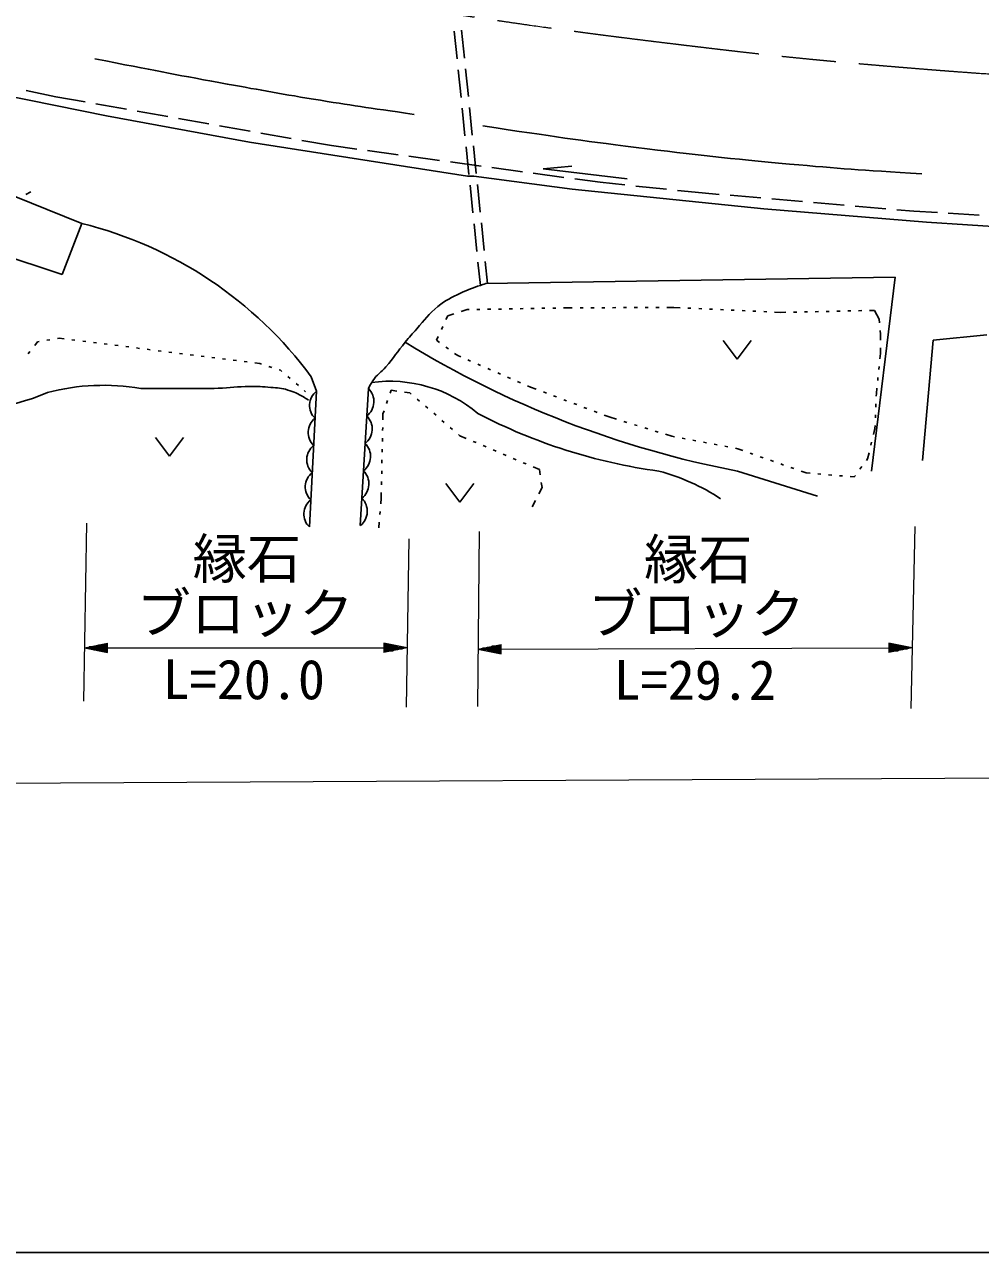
# Model space of a CAD drawing. Units: millimetres, scale not verified. Extents: x 40000 to 680000, y 20000 to 380000.
# Drawn here: x 174182 to 235872, y 205000 to 284292 of the extents above; entities that cross this region are included whole.
import ezdxf
from ezdxf.enums import TextEntityAlignment as Align

# ---------------------------------------------------------------- set-up
doc = ezdxf.new("R2010")
doc.units = ezdxf.units.MM
doc.header["$LTSCALE"] = 1000
doc.linetypes.add('CHAIN', pattern=[18.5, 12, -1.5, 3.5, -1.5])
for name, color, linetype, lineweight in [('M-BGD', 7, 'Continuous', 25), ('M-BMK', 2, 'CHAIN', 13), ('M-STR-HTXT', 7, 'Continuous', 13), ('M-STR-STRD', 7, 'Continuous', 25), ('M-TTL-BAND', 7, 'Continuous', 25)]:
    doc.layers.add(name, color=color, linetype=linetype, lineweight=lineweight)
doc.styles.add('ＭＳ ゴシック', font='')
doc.styles.get('ＭＳ ゴシック').set_extended_font_data('MS Gothic')

msp = doc.modelspace()

# ---------------------------------------------------------------- linework, layer by layer
at = {"layer": 'M-BGD'}
for p, q in [((202384, 283920), (202569, 282130)), ((201910, 283864), (202094, 282073)), ((202166, 281377), (202350, 279587)), ((202640, 281433), (202824, 279643)), ((176205, 279630), (174289, 280033)), ((172789, 279753), (179477, 278398)), ((178102, 279293), (176205, 279630)), ((180761, 278821), (178792, 279170)), ((179477, 278398), (188706, 276705)), ((183419, 278349), (181450, 278699)), ((202422, 278890), (202606, 277100)), ((202896, 278946), (203080, 277156)), ((186078, 277877), (184109, 278227)), ((188736, 277405), (186767, 277755)), ((191395, 276933), (189425, 277283)), ((193982, 276474), (192084, 276811)), ((188706, 276705), (202761, 274504)), ((195620, 276250), (193982, 276474)), ((198295, 275885), (196314, 276155)), ((202677, 276403), (202862, 274613)), ((203152, 276459), (203336, 274669)), ((200971, 275519), (198989, 275790)), ((203646, 275154), (201664, 275425)), ((207662, 274983), (209506, 275158)), ((202761, 274504), (203184, 274504)), ((203184, 274504), (209534, 273657)), ((206321, 274789), (204339, 275059)), ((208996, 274423), (207014, 274694)), ((213065, 274323), (207662, 274983)), ((172196, 273742), (177869, 271456)), ((202933, 273916), (203117, 272126)), ((203408, 273973), (203592, 272182)), ((209534, 273657), (221895, 272387)), ((211328, 274105), (209690, 274329)), ((212930, 273938), (211328, 274105)), ((215615, 273659), (213626, 273866)), ((217913, 273420), (216311, 273586)), ((174576, 273500), (174266, 273314)), ((219017, 273325), (217913, 273420)), ((221707, 273093), (219714, 273265)), ((224397, 272861), (222404, 273033)), ((227087, 272629), (225094, 272801)), ((221895, 272387), (232394, 271540)), ((229777, 272398), (227784, 272569)), ((231579, 272242), (230474, 272338)), ((233101, 272150), (231579, 272242)), ((235796, 271988), (233800, 272108)), ((176599, 268154), (177869, 271456)), ((203189, 271430), (203373, 269639)), ((203664, 271486), (203848, 269695)), ((232394, 271540), (245255, 270687)), ((170757, 270101), (176599, 268154)), ((203445, 268943), (203598, 267452)), ((203919, 268999), (204067, 267564)), ((203946, 267561), (230362, 267984)), ((230362, 267984), (228838, 255454)), ((202747, 265883), (202358, 265759)), ((202867, 265885), (202747, 265883)), ((203567, 265898), (203367, 265894)), ((204267, 265911), (204067, 265907)), ((204967, 265923), (204767, 265920)), ((205667, 265936), (205467, 265932)), ((206366, 265949), (206166, 265945)), ((207066, 265961), (206866, 265958)), ((207766, 265974), (207566, 265970)), ((208466, 265986), (208266, 265983)), ((209085, 265998), (208966, 265995)), ((209533, 265999), (209085, 265998)), ((210233, 266002), (210033, 266001)), ((210933, 266005), (210733, 266004)), ((211633, 266008), (211433, 266007)), ((212333, 266011), (212133, 266010)), ((213033, 266014), (212833, 266013)), ((213733, 266016), (213533, 266016)), ((214433, 266019), (214233, 266019)), ((215133, 266022), (214933, 266021)), ((216080, 266026), (215633, 266024)), ((216493, 266007), (216080, 266026)), ((217192, 265974), (216992, 265983)), ((217891, 265941), (217691, 265951)), ((218590, 265909), (218391, 265918)), ((219290, 265876), (219090, 265885)), ((219989, 265843), (219789, 265853)), ((220688, 265811), (220488, 265820)), ((221387, 265778), (221188, 265787)), ((222087, 265745), (221887, 265755)), ((222999, 265703), (222586, 265722)), ((223314, 265709), (222999, 265703)), ((224014, 265725), (223814, 265721)), ((224713, 265740), (224513, 265736)), ((225413, 265756), (225213, 265751)), ((226113, 265771), (225913, 265767)), ((226813, 265787), (226613, 265782)), ((227513, 265802), (227313, 265798)), ((228212, 265818), (228013, 265813)), ((229027, 265836), (228712, 265829)), ((229327, 265270), (229027, 265836)), ((201491, 265484), (201378, 265239)), ((201881, 265608), (201491, 265484)), ((229348, 265033), (229327, 265270)), ((200873, 264150), (200759, 263905)), ((201167, 264785), (201083, 264604)), ((229413, 264299), (229392, 264535)), ((229413, 263921), (229413, 264299)), ((236289, 264259), (232817, 263920)), ((175024, 263813), (174837, 263572)), ((175132, 263830), (175024, 263813)), ((175823, 263943), (175625, 263911)), ((176423, 264041), (176316, 264024)), ((176742, 264001), (176423, 264041)), ((177437, 263913), (177238, 263938)), ((178131, 263824), (177933, 263850)), ((178826, 263736), (178627, 263761)), ((179520, 263648), (179322, 263673)), ((180214, 263560), (180016, 263585)), ((180909, 263472), (180711, 263497)), ((181603, 263384), (181405, 263409)), ((182298, 263295), (182099, 263321)), ((200759, 263905), (200963, 263759)), ((201370, 263468), (201532, 263352)), ((219269, 263895), (220169, 262695)), ((220169, 262695), (221069, 263895)), ((229413, 263043), (229413, 263421)), ((232817, 263920), (232140, 256131)), ((174529, 263178), (174406, 263020)), ((182992, 263207), (182794, 263232)), ((183687, 263119), (183488, 263144)), ((184381, 263031), (184183, 263056)), ((185075, 262943), (184877, 262968)), ((185770, 262854), (185571, 262880)), ((186464, 262766), (186266, 262791)), ((187159, 262678), (186960, 262703)), ((187853, 262590), (187655, 262615)), ((188548, 262502), (188349, 262527)), ((201939, 263061), (202143, 262915)), ((202143, 262915), (202330, 262834)), ((202788, 262636), (202972, 262556)), ((229379, 262703), (229413, 263043)), ((189363, 262398), (189044, 262439)), ((189464, 262366), (189363, 262398)), ((190130, 262152), (189940, 262213)), ((190708, 261967), (190606, 261999)), ((190792, 261894), (190708, 261967)), ((203431, 262358), (203614, 262278)), ((204073, 262080), (204257, 262000)), ((204716, 261802), (204899, 261723)), ((229309, 262007), (229329, 262206)), ((191324, 261438), (191172, 261568)), ((191855, 260982), (191703, 261112)), ((192685, 261550), (193024, 260618)), ((205358, 261524), (205542, 261445)), ((206001, 261246), (206184, 261167)), ((206643, 260968), (206830, 260887)), ((206830, 260887), (207203, 260745)), ((229240, 261310), (229259, 261509)), ((181679, 260788), (184811, 260788)), ((192319, 260584), (192234, 260656)), ((193024, 260618), (192562, 251847)), ((195845, 251933), (196379, 260786)), ((197845, 260674), (197777, 260479)), ((198197, 260624), (197845, 260674)), ((199044, 260503), (198692, 260553)), ((199140, 260421), (199044, 260503)), ((199673, 259967), (199520, 260097)), ((207670, 260567), (207857, 260496)), ((208325, 260318), (208512, 260247)), ((229148, 260291), (229156, 260473)), ((229156, 260473), (229190, 260813)), ((197380, 259346), (197312, 259151)), ((197612, 260007), (197546, 259818)), ((200205, 259513), (200053, 259643)), ((208979, 260069), (209166, 259998)), ((209633, 259820), (209820, 259749)), ((210287, 259571), (210474, 259500)), ((210942, 259322), (211129, 259251)), ((229120, 259592), (229128, 259792)), ((197312, 259151), (197304, 258774)), ((200738, 259059), (200586, 259188)), ((201271, 258605), (201119, 258734)), ((211596, 259073), (211969, 258931)), ((211969, 258931), (212390, 258802)), ((212868, 258655), (213059, 258597)), ((229091, 258892), (229099, 259092)), ((197294, 258275), (197290, 258075)), ((201803, 258150), (201651, 258280)), ((202280, 257744), (202184, 257826)), ((202683, 257572), (202280, 257744)), ((213537, 258450), (213728, 258391)), ((214206, 258244), (214398, 258186)), ((214876, 258039), (215067, 257980)), ((215545, 257833), (215966, 257704)), ((215966, 257704), (216127, 257674)), ((228966, 257812), (229063, 258211)), ((229063, 258211), (229070, 258393)), ((182635, 257621), (183535, 256421)), ((183535, 256421), (184435, 257621)), ((197279, 257575), (197275, 257375)), ((203326, 257296), (203142, 257375)), ((203970, 257021), (203786, 257100)), ((216619, 257581), (216815, 257544)), ((217307, 257452), (217503, 257415)), ((217995, 257323), (218191, 257286)), ((218683, 257193), (218879, 257156)), ((219371, 257064), (219567, 257027)), ((220058, 256935), (220220, 256904)), ((228800, 257132), (228847, 257326)), ((197250, 256175), (197246, 255975)), ((197264, 256875), (197260, 256675)), ((204613, 256745), (204429, 256824)), ((205257, 256470), (205073, 256548)), ((205900, 256194), (205716, 256273)), ((220220, 256904), (220535, 256792)), ((221006, 256624), (221194, 256557)), ((221665, 256388), (221853, 256321)), ((222324, 256153), (222512, 256086)), ((228511, 256147), (228585, 256248)), ((228585, 256248), (228682, 256646)), ((197235, 255475), (197231, 255275)), ((206544, 255919), (206360, 255997)), ((207406, 255549), (207003, 255722)), ((207457, 255219), (207406, 255549)), ((220202, 255454), (225367, 253845)), ((222983, 255918), (223172, 255850)), ((223642, 255682), (223831, 255615)), ((224302, 255447), (224616, 255334)), ((224616, 255334), (224877, 255313)), ((228098, 255582), (228216, 255743)), ((197220, 254775), (197216, 254575)), ((201368, 254645), (202268, 253445)), ((202268, 253445), (203168, 254645)), ((207584, 254395), (207533, 254725)), ((225375, 255272), (225574, 255255)), ((226073, 255214), (226272, 255198)), ((226770, 255156), (226970, 255140)), ((227468, 255099), (227728, 255077)), ((227728, 255077), (227802, 255178)), ((197206, 254075), (197198, 253698)), ((207378, 253997), (207584, 254395)), ((197198, 253698), (197170, 253345)), ((206943, 253154), (207148, 253552)), ((197130, 252846), (197114, 252647)), ((197074, 252149), (197046, 251795))]:
    msp.add_line(p, q, dxfattribs=at)
for centre, radius, start, end in [((171499, 245894), 26343, 36.46206, 76.00683), ((232326, 318573), 64273, 238.49532, 259.12694), ((179258, 246823), 14173, 80.16448, 104.67453), ((197762, 252468), 8790, 49.77476, 97.7981), ((170239, 272934), 13536, 258.13011, 293.64187), ((193741, 259701), 1164, 128.01625, 225.9549), ((195544, 259948), 1183, 308.00119, 45.09925), ((193649, 257947), 1164, 128.01625, 225.9549), ((195437, 258177), 1183, 308.00119, 45.09925), ((219998, 290933), 35813, 242.4571, 262.17412), ((193556, 256192), 1164, 128.01625, 225.9549), ((195330, 256407), 1183, 308.00119, 45.09925), ((193464, 254438), 1164, 128.01625, 225.9549), ((195223, 254636), 1183, 308.00119, 45.09925), ((211675, 242397), 13504, 56.63757, 75.21143), ((193372, 252684), 1164, 128.01625, 225.9549), ((195117, 252865), 1183, 308.00119, 45.09925)]:
    msp.add_arc(centre, radius, start, end, dxfattribs=at)
for points, knots in [([(203946, 267561), (203779, 267513), (203733, 267496), (203598, 267452), (203089, 267285), (202810, 267168), (202324, 266944), (201722, 266667), (201377, 266502), (200863, 266084), (200261, 265595), (200014, 265221), (199495, 264644), (199194, 264309), (199023, 264123), (198739, 263774), (198245, 263166), (198013, 262790), (197503, 262195), (197190, 261831), (196926, 261699), (196665, 261296), (196541, 261104), (196491, 261027), (196379, 260786)], [0, 0, 0, 0, 1, 1, 1, 2, 2, 2, 3, 3, 3, 4, 4, 4, 5, 5, 5, 6, 6, 6, 7, 7, 7, 8, 8, 8, 8]), ([(184811, 260788), (185705, 260784), (185945, 260784), (186672, 260807), (187462, 260832), (187902, 260918), (188692, 260921), (189235, 260923), (189540, 260915), (190080, 260859), (190512, 260814), (190767, 260831), (191179, 260693), (191586, 260557), (191817, 260470), (192184, 260247), (192316, 260167), (192367, 260139), (192515, 260030)], [0, 0, 0, 0, 1, 1, 1, 2, 2, 2, 3, 3, 3, 4, 4, 4, 5, 5, 5, 6, 6, 6, 6])]:
    msp.add_open_spline(points, degree=3, knots=knots, dxfattribs=at)
at = {"layer": 'M-BMK'}
msp.add_open_spline([(173214, 290219), (178736, 289031), (180189, 288730), (184680, 287874), (190125, 286836), (193189, 286323), (198666, 285474), (205413, 284429), (209200, 283882), (215978, 283063), (221086, 282446), (223951, 282118), (229079, 281681), (234652, 281206), (237779, 280985), (243367, 280719), (249426, 280432), (252824, 280295), (258890, 280257), (263472, 280228), (264972, 280240), (270622, 280360)], degree=3, knots=[0, 0, 0, 0, 1, 1, 1, 2, 2, 2, 3, 3, 3, 4, 4, 4, 5, 5, 5, 6, 6, 6, 7, 7, 7, 7], dxfattribs=at)
at = {"layer": 'M-STR-HTXT'}
for p, q in [((178169, 252098), (177991, 240597)), ((203517, 251553), (203404, 240254)), ((231633, 251887), (231377, 240116)), ((198990, 251089), (198816, 240206)), ((178044, 244039), (179544, 244338)), ((179244, 244278), (179544, 244278)), ((179544, 243738), (179544, 244338)), ((198877, 244036), (197377, 244336)), ((197377, 244336), (197377, 243736)), ((197677, 244276), (197377, 244276)), ((203441, 243960), (204940, 244264)), ((204942, 243664), (204940, 244264)), ((231462, 244043), (229961, 244338)), ((229961, 244338), (229963, 243738)), ((230261, 244279), (229961, 244278)), ((178044, 244039), (179544, 243738)), ((178044, 244039), (179544, 244038)), ((179544, 244098), (178344, 244099)), ((179544, 243978), (178344, 243979)), ((178644, 244158), (179544, 244158)), ((178644, 243918), (179544, 243918)), ((179544, 244218), (178944, 244218)), ((179544, 243858), (178944, 243858)), ((179244, 243798), (179544, 243798)), ((179544, 244038), (197377, 244036)), ((197377, 244216), (197977, 244216)), ((198277, 244156), (197377, 244156)), ((197377, 244096), (198577, 244096)), ((198877, 244036), (197377, 243736)), ((198877, 244036), (197377, 244036)), ((197377, 243976), (198577, 243976)), ((198277, 243916), (197377, 243916)), ((197377, 243856), (197977, 243856)), ((197677, 243796), (197377, 243796)), ((203441, 243960), (204941, 243964)), ((203441, 243960), (204942, 243664)), ((204941, 244024), (203741, 244020)), ((204941, 243904), (203741, 243900)), ((204041, 244081), (204941, 244084)), ((204041, 243841), (204941, 243844)), ((204941, 244144), (204341, 244142)), ((204942, 243784), (204342, 243782)), ((204640, 244203), (204940, 244204)), ((204642, 243723), (204942, 243724)), ((204941, 243964), (229962, 244038)), ((229962, 244218), (230562, 244220)), ((230862, 244161), (229962, 244158)), ((229962, 244098), (231162, 244102)), ((231462, 244043), (229962, 244038)), ((229962, 243978), (231162, 243982)), ((230862, 243921), (229962, 243918)), ((231462, 244043), (229963, 243738)), ((229963, 243858), (230563, 243860)), ((230263, 243799), (229963, 243798)), ((244213, 235662), (68368, 234757))]:
    msp.add_line(p, q, dxfattribs=at)
at = {"layer": 'M-STR-STRD'}
for points in [[(199330, 278493), (196184, 278945), (195367, 279060), (192835, 279476), (190486, 279861), (189175, 280104), (186833, 280529), (183655, 281106), (182648, 281310), (178712, 282083)], [(232100, 274649), (227970, 274910), (226881, 274985), (223542, 275284), (219676, 275629), (217515, 275880), (213664, 276360), (209787, 276842), (208533, 277031), (203759, 277750)]]:
    msp.add_open_spline(points, degree=3, knots=[0, 0, 0, 0, 1, 1, 1, 2, 2, 2, 3, 3, 3, 3], dxfattribs=at)
at = {"layer": 'M-TTL-BAND'}
msp.add_line((40000, 205000), (579000, 205000), dxfattribs=at)

# ---------------------------------------------------------------- texts
at = {"layer": 'M-STR-HTXT', "style": 'ＭＳ ゴシック'}
for s, rotation, p in [('縁石', 0.054, (185031, 247750)), ('縁石', 0.054, (214162, 247714)), ('ブロック', 0.054, (181421, 244223)), ('ブロック', 0.054, (210552, 244188)), ('L=20.0', 359.903, (183091, 239966)), ('L=29.2', 359.903, (212199, 239930))]:
    msp.add_text(s, height=2566, rotation=rotation, dxfattribs=at).set_placement(p, align=Align.BOTTOM_LEFT)

doc.saveas('drawing.dxf')
